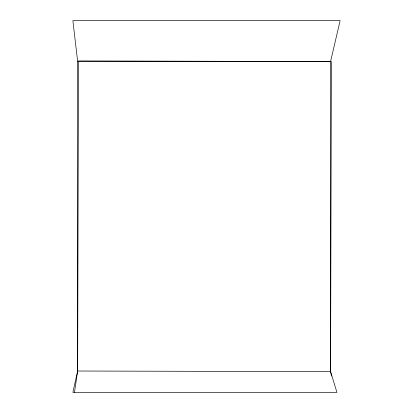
<?xml version="1.0" encoding="UTF-8"?>
<svg xmlns="http://www.w3.org/2000/svg" width="413" height="413" viewBox="0 0 413 413"><rect width="100%" height="100%" fill="white"/><g stroke="black" fill="none" stroke-linecap="round" stroke-linejoin="round"><path stroke-width="0.62" d="M74.474 392.35L77.654 371.013L78.455 60.928L331.376 61.583L330.576 371.669L331.587 376.057M77.654 371.013L72.879 392.35L336.936 392.35L330.576 371.669L330.576 61.485L340.121 20.65L72.879 20.65L77.654 61.485L77.654 371.013L330.576 371.669M77.654 61.485L330.576 61.485"/></g></svg>
